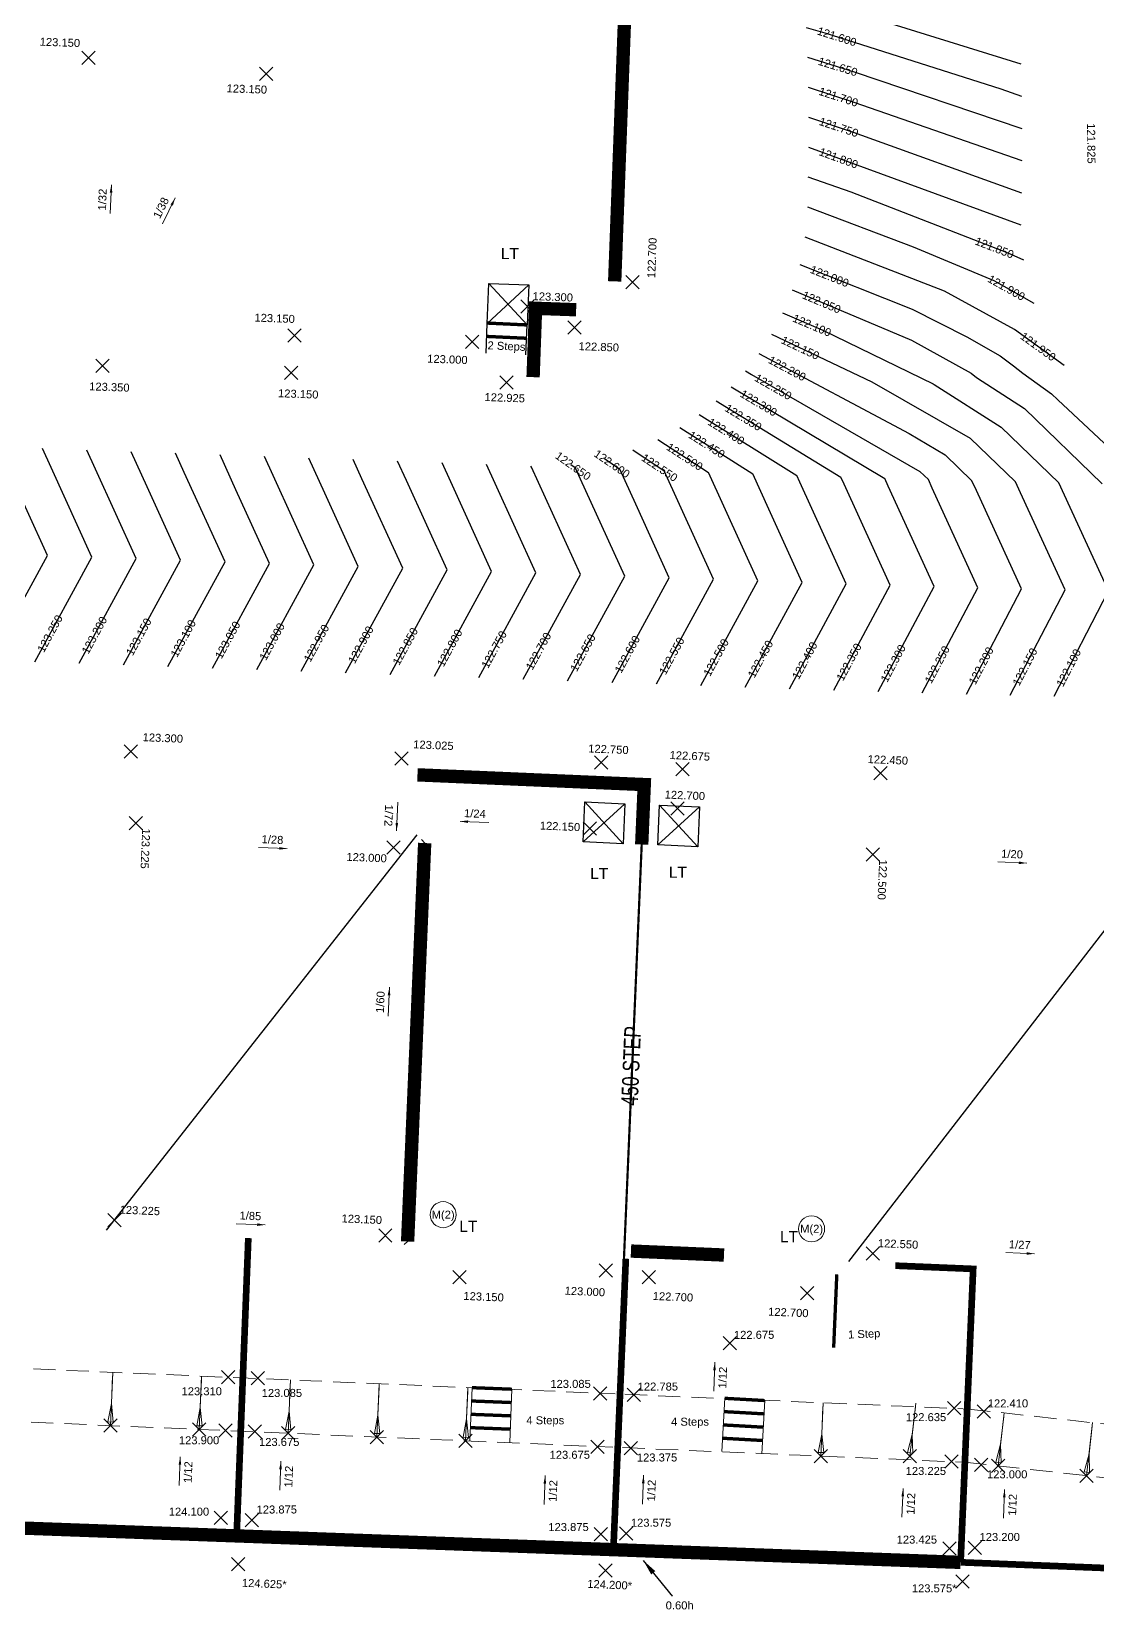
# Model space of a CAD drawing. Header units: metres. Extents: x 287878 to 288371, y 62805 to 63080.
# Drawn here: x 287955.94 to 287979.92, y 62982.09 to 63017.72 of the extents above; entities that cross this region are included whole.
import ezdxf
from ezdxf.enums import TextEntityAlignment as Align

# ---------------------------------------------------------------- set-up
doc = ezdxf.new("R2010")
doc.units = ezdxf.units.M
doc.header["$PDMODE"] = 3
doc.header["$PDSIZE"] = 0.15
doc.linetypes.add('DASHDOT', pattern=[25.399999999999995, 12.7, -6.349999999999999, 0, -6.349999999999999])
doc.linetypes.add('HIDDEN', pattern=[0.375, 0.25, -0.125])
for name, color, linetype, lineweight in [('EXP - LEVELS TEXT', 3, 'Continuous', 18), ('EXP - PLOT FFLS', 4, 'Continuous', 25), ('EXP - RETAINING WALLS - 0.6m', 190, 'Continuous', 18), ('EXP - RETAINING WALLS GRAVEL BOARD', 151, 'FENCELINE2', 18), ('EXP - STEPS', 240, 'Continuous', 18), ('EXP - UNDERBUILD', 94, 'UNDERBUILD', 35), ('EXP-EW-BANKS&CUTTINGS', 251, 'HIDDEN', 18), ('EXP-EW-DESIGN-LINES', 1, 'HIDDEN', 9), ('EXP-EW-GRADIENTS', 3, 'Continuous', 18), ('EXP-EW-GRADIENTS-TEXT', 3, 'Continuous', 18), ('EXP-EW-LEVEL-LANDING', 1, 'Continuous', 25), ('EXP-EW-LEVEL-THRESHOLD-TEXT', 1, 'Continuous', 25), ('EXP-EW-LEVELS-POINTS', 3, 'Continuous', 18), ('EXP-EW-LEVELS-TEXT', 3, 'Continuous', 18), ('EXP-EW-PLOT-WALLS', 190, 'DASHDOT', 35), ('EXP-EW-RAISED-DPC', 160, 'TANKING', 35), ('EXP-EW-RETAINING-WALL-HEIGHTS', 3, 'Continuous', 18), ('EXP-LEVEL-LANDING', 1, 'Continuous', 25), ('EXP-LEVEL-THRESHOLD-TEXT', 1, 'Continuous', 25), ('EXP-PART-M-TAG', 3, 'Continuous', 18)]:
    doc.layers.add(name, color=color, linetype=linetype, lineweight=lineweight)
for name, color, linetype in [('EXP - PEN 1', 1, 'Continuous'), ('XREF - SITE CONTOURS$0$EXP_-_ EW_CONT-SECONDARY_TEXT', 253, 'Continuous'), ('XREF - SITE CONTOURS$0$EXP_-_EW_-_CONT-PRIMARY', 10, 'Continuous'), ('XREF - SITE CONTOURS$0$EXP_-_EW_-_CONT-PRIMARY_TEXT', 10, 'Continuous'), ('XREF - SITE CONTOURS$0$EXP_-_EW_CONT-SECONDARY', 253, 'Continuous')]:
    doc.layers.add(name, color=color, linetype=linetype)
doc.layers.add('EXP - WORKING', color=6, linetype='Continuous', plot=False)
doc.layers.add('EXP-EW-BANKS&CUTTINGS-WORKING', color=255, linetype='Continuous', lineweight=18, plot=False)
doc.styles.add('18 @ 1 to 200', font='arial.ttf', dxfattribs={"height": 0.36})
doc.styles.add('18 @ 1 to 500', font='arial.ttf', dxfattribs={"height": 0.9})
doc.styles.add('25 @ 1 to 200', font='arial.ttf', dxfattribs={"height": 0.5})
doc.styles.add('Century Gothic', font='arial.ttf')
doc.styles.add('ESTROAD', font='arial.ttf', dxfattribs={"width": 0.75})
doc.styles.add('XREF - SITE CONTOURS$0$18 @ 1 to 200', font='arial.ttf', dxfattribs={"height": 0.36})
doc.linetypes.add('FENCELINE2', pattern='A,6.349999999999999,-2.54,[132,ltypeshp.shx,S=2.54,R=0,X=-2.54,Y=0],-2.54,25.4', length=36.83)
doc.linetypes.add('TANKING', pattern='A,0.3,-0.1575,["V",Century Gothic,S=0.3,R=0,X=-0.1464,Y=-0.15],-0.1575', length=0.6150000000000001)
doc.linetypes.add('UNDERBUILD', pattern='A,0.3,-0.1575,["O",Century Gothic,S=0.3,R=0,X=-0.181,Y=-0.15],-0.1575', length=0.6150000000000001)
doc.dimstyles.new('1 to 200 (18)', dxfattribs={"dimtxt": 0.36, "dimasz": 0.36, "dimexe": 0.09, "dimexo": 0.09, "dimgap": 0.12, "dimtad": 1, "dimdec": 3, "dimzin": 0, "dimdsep": 46, "dimtxsty": '18 @ 1 to 200', "dimcen": 0.12, "dimadec": 0, "dimazin": 0, "dimtfac": 1, "dimtdec": 3, "dimtofl": 0, "dimtmove": 0, "dimatfit": 3, "dimfxl": 0.12, "dimtolj": 1, "dimtzin": 0, "dimarcsym": 1})

# ---------------------------------------------------------------- blocks, each defined once
blk = doc.blocks.new('*U802')
at = {"layer": 'EXP - STEPS'}
for p, q in [((-0.4500000000116416, 1.200000000000727), (-0.4500000000116416, 0)), ((0.4499999999825377, 1.200000000000727), (0.4499999999825377, 0))]:
    blk.add_line(p, q, dxfattribs=at)
at = {"layer": 'EXP - STEPS', "const_width": 0.075}
for points in [[(-0.4500000000116416, 1.200000000000727), (0.4499999999825377, 1.200000000000727)], [(-0.4500000000116416, 0.9000000000014551), (0.4499999999825377, 0.9000000000014551)], [(-0.4500000000116416, 0.6000000000021828), (0.4499999999825377, 0.6000000000021828)], [(-0.4500000000116416, 0.3000000000029104), (0.4499999999825377, 0.3000000000029104)]]:
    blk.add_lwpolyline(points, dxfattribs=at)
blk = doc.blocks.new('*U803')
at = {"layer": 'EXP - STEPS'}
for p, q in [((-0.4500000000116416, 1.200000000000727), (-0.4500000000116416, 0)), ((0.4499999999825377, 1.200000000000727), (0.4499999999825377, 0))]:
    blk.add_line(p, q, dxfattribs=at)
at = {"layer": 'EXP - STEPS', "const_width": 0.075}
for points in [[(-0.4500000000116416, 1.200000000000727), (0.4499999999825377, 1.200000000000727)], [(-0.4500000000116416, 0.9000000000014551), (0.4499999999825377, 0.9000000000014551)], [(-0.4500000000116416, 0.6000000000021828), (0.4499999999825377, 0.6000000000021828)], [(-0.4500000000116416, 0.3000000000029104), (0.4499999999825377, 0.3000000000029104)]]:
    blk.add_lwpolyline(points, dxfattribs=at)
blk = doc.blocks.new('XREF - SITE CONTOURS')
at = {"layer": 'XREF - SITE CONTOURS$0$EXP_-_EW_-_CONT-PRIMARY', "flags": 128}
for points in [[(528.4176119999998, 280.431758), (529.426558, 280.095558), (533.2083899999999, 278.728756)], [(528.223191, 277.117846), (530.7496539999999, 276.111977), (531.9848239999999, 275.487773), (532.733873, 275.064705), (533.029286, 274.834989), (533.2433469999999, 274.672809), (533.8899199999998, 274.208789), (534.031682, 274.074216), (535.641835, 272.56514), (535.994034, 272.164309)], [(527.0001439999999, 274.723405), (527.134838, 274.64478), (530.923701, 272.4629), (531.115623, 272.276976)], [(511.006038, 268.181011), (512.2912169999998, 270.536497), (511.374053, 272.547845), (511.1779349999999, 272.977932)], [(525.0290999999999, 273.184336), (526.168247, 272.440754)], [(516.00283, 268.001951), (517.2880099999999, 270.357437), (516.370845, 272.368785), (516.1747279999998, 272.798872)], [(520.999623, 267.822891), (522.2848019999999, 270.178377), (521.367638, 272.189725), (521.171521, 272.619812)], [(525.996349, 267.643833), (527.279794, 269.999381), (526.168247, 272.440754)], [(530.9797529999998, 267.47908), (532.230361, 269.846037), (531.2046699999999, 272.081947), (531.115625, 272.277041)]]:
    blk.add_lwpolyline(points, dxfattribs=at)
at = {"layer": 'XREF - SITE CONTOURS$0$EXP_-_EW_CONT-SECONDARY', "flags": 128}
for points in [[(528.674236, 283.031863), (533.19738, 281.631855)], [(528.3686939999999, 282.453535), (528.78822, 282.329838), (532.748184, 281.067053), (533.211848, 280.906166)], [(528.3922559999999, 281.779797), (529.449024, 281.452253), (533.218507, 280.180364)], [(528.4085619999998, 281.105846), (529.441355, 280.773757), (533.217354, 279.454532)], [(528.419404, 279.757613), (533.198871, 278.01051)], [(533.266578, 277.213449), (532.9135019999999, 277.373656), (529.3772389999999, 278.744895), (528.413938, 279.083488)], [(533.49941, 276.240862), (532.595109, 276.750141), (530.78171, 277.51161), (528.4012559999999, 278.406559)], [(534.1687789999999, 274.846088), (533.051382, 275.656695), (531.4825729999999, 276.517049), (528.344242, 277.736326)], [(528.0497089999999, 276.549071), (530.733627, 275.41216), (532.075402, 274.674703), (532.202032, 274.574498), (533.2772969999999, 273.878498), (535.0232359999999, 272.182726)], [(527.83361, 276.027432), (528.738727, 275.64414), (531.223028, 274.434553), (531.2465839999999, 274.416021), (532.7553729999998, 273.460201), (534.050011, 272.203191)], [(527.582982, 275.55011), (529.8442579999999, 274.476358), (532.057384, 273.212467), (533.0743439999999, 272.225722)], [(527.3031379999999, 275.116475), (530.685543, 273.312711), (531.490543, 272.837683), (532.09622, 272.250333)], [(526.678269, 274.369339), (530.132542, 272.305863)], [(526.336837, 274.048704), (529.146959, 272.336816)], [(525.954275, 273.74278), (528.158945, 272.369878)], [(525.5204099999999, 273.452845), (527.166288, 272.404989)], [(510.006679, 268.216823), (511.2918579999999, 270.572309), (510.3746939999999, 272.583657), (510.178577, 273.013744)], [(512.0053959999999, 268.145199), (513.2905749999999, 270.500685), (512.373411, 272.512033), (512.1772939999998, 272.94212)], [(524.468683, 272.946104), (525.168955, 272.476564)], [(513.004755, 268.109387), (514.289934, 270.464873), (513.536201, 272.117815), (513.176652, 272.906308)], [(514.0041129999998, 268.073575), (515.289292, 270.429061), (514.372128, 272.440409), (514.1760109999999, 272.870496)], [(515.0034719999999, 268.037763), (516.2886509999998, 270.393249), (515.534918, 272.046191), (515.17537, 272.834684)], [(517.002189, 267.966139), (518.287368, 270.321625), (517.533635, 271.974567), (517.1740869999999, 272.76306)], [(518.0015479999998, 267.930327), (519.286727, 270.285813), (518.3695629999999, 272.297161), (518.173445, 272.727248)], [(519.000906, 267.894515), (520.2860849999998, 270.250001), (519.368921, 272.261349), (519.172804, 272.691436)], [(520.000265, 267.858703), (521.285444, 270.214189), (520.36828, 272.225537), (520.1721619999998, 272.655624)], [(523.073105, 272.6173), (523.170238, 272.548188)], [(523.8244469999999, 272.75049), (524.169596, 272.512376)], [(521.998982, 267.787079), (523.284161, 270.142565), (522.1819629999999, 272.559694), (522.170879, 272.584)], [(522.99834, 267.751267), (524.283519, 270.106753), (523.529786, 271.759695), (523.170238, 272.548188)], [(523.997699, 267.715455), (525.2828779999999, 270.070941), (524.5291449999999, 271.723883), (524.169596, 272.512376)], [(524.997057, 267.679643), (526.2821989999999, 270.03513), (525.168955, 272.476564)], [(526.99439, 267.608068), (528.275016, 269.964522), (527.526968, 271.612012), (527.166288, 272.404989)], [(527.9929379999999, 267.572933), (529.2676219999998, 269.931691), (528.225991, 272.22166), (528.158945, 272.369878)], [(528.991059, 267.539488), (530.2577089999999, 269.901007), (529.2187189999999, 272.178702), (529.146959, 272.336816)], [(529.9866689999999, 267.508209), (531.2452839999999, 269.872461), (530.212215, 272.130811), (530.132542, 272.305863)], [(531.9703259999999, 267.452084), (533.2129559999998, 269.821718), (532.196091, 272.032138), (532.09622, 272.250333)], [(532.9584039999999, 267.427206), (534.1930849999999, 269.799487), (533.186484, 271.98141), (533.0743439999999, 272.225722)], [(533.944002, 267.404428), (535.1707619999999, 269.779328), (534.175859, 271.929791), (534.050011, 272.203191)]]:
    blk.add_lwpolyline(points, dxfattribs=at)
at = {"layer": 'XREF - SITE CONTOURS$0$EXP_-_ EW_CONT-SECONDARY_TEXT', "char_height": 0.18, "width": 2.52, "attachment_point": 5, "line_spacing_factor": 0.888, "style": 'XREF - SITE CONTOURS$0$18 @ 1 to 200'}
for s, insert, rotation in [('121.600', (529.057479, 282.243975), 342.3131408546435), ('121.650', (529.079979, 281.566638), 342.779235572222), ('121.700', (529.094, 280.885447), 342.17507944884005), ('121.800', (529.0956399999999, 279.510419), 339.9204409922835), ('121.850', (532.603701, 277.493786), 338.805450393952), ('121.900', (532.872056, 276.594171), 330.6129149823585), ('122.050', (528.712681, 276.268235), 337.04241925466715), ('122.100', (528.4966119999999, 275.746669), 337.0486758411375), ('122.150', (528.2333819999999, 275.241272), 334.59960951837763), ('121.950', (533.585982, 275.268873), 324.041320929624), ('122.200', (527.938446, 274.777678), 331.9299622227873), ('122.300', (527.296381, 274.000099), 329.1472166789963), ('122.350', (526.9517259999999, 273.674122), 328.6507876141233), ('122.450', (526.127766, 273.066169), 327.51693719894683), ('122.400', (526.565458, 273.362182), 328.0884704118395), ('122.650', (523.1208559999999, 272.583324), 324.5672607604697), ('122.600', (523.996198, 272.632001), 325.39868132844913), ('122.550', (525.066696, 272.545129), 326.1577150435845), ('123.200', (512.350246, 268.777242), 61.382633177681356), ('123.150', (513.3496049999999, 268.74143), 61.382633177681356), ('123.100', (514.348963, 268.705618), 61.382633177681356), ('123.050', (515.348322, 268.669806), 61.382633177681356), ('122.950', (517.347039, 268.598182), 61.382633177681356), ('122.900', (518.346397, 268.56237), 61.382633177681356), ('122.850', (519.345756, 268.526558), 61.382633177681356), ('122.800', (520.3451139999999, 268.490746), 61.382633177681356), ('122.700', (522.343831, 268.419122), 61.382633177681356), ('122.650', (523.34319, 268.38331), 61.382633177681356), ('122.600', (524.3425489999998, 268.347498), 61.382633177681356), ('122.550', (525.341899, 268.31169), 61.383346473298595), ('122.450', (527.338188, 268.240684), 61.47792798203616), ('122.400', (528.3352439999999, 268.206358), 61.61300655872749), ('122.350', (529.3313819999998, 268.17398), 61.79219055220301), ('122.300', (530.325007, 268.143762), 61.971305951474264), ('122.200', (532.304706, 268.089729), 62.32759471223445), ('122.150', (533.29081, 268.065881), 62.50476847224245), ('122.100', (534.274439, 268.044125), 62.68130089509621)]:
    blk.add_mtext(s, dxfattribs=dict(at, insert=insert, rotation=rotation))
at = {"layer": 'XREF - SITE CONTOURS$0$EXP_-_EW_-_CONT-PRIMARY_TEXT', "char_height": 0.18, "width": 2.52, "attachment_point": 5, "line_spacing_factor": 0.888, "style": 'XREF - SITE CONTOURS$0$18 @ 1 to 200'}
for s, insert, rotation in [('121.750', (529.100688, 280.204145), 341.5709532837796), ('122.000', (528.8921239999999, 276.851522), 338.29083233928196), ('122.250', (527.623622, 274.363306), 330.06378179090046), ('122.500', (525.63202, 272.790778), 326.86535670074545), ('123.250', (511.350887, 268.813054), 61.382633177681356), ('123.000', (516.3476799999999, 268.633994), 61.382633177681356), ('122.750', (521.3444729999999, 268.454934), 61.382633177681356), ('122.500', (526.3408329999999, 268.276076), 61.41578676987245), ('122.250', (531.31611, 268.115683), 62.14977294862349)]:
    blk.add_mtext(s, dxfattribs=dict(at, insert=insert, rotation=rotation))
blk = doc.blocks.new('*U883')
at = {"layer": 'EXP-EW-BANKS&CUTTINGS', "linetype": 'Continuous'}
blk.add_lwpolyline([(-1.119209097508334, -0.0420832062108432), (-0.4956497431840433, -0.0186368484672802), (-0.0776767364851758, -0.0634460951718279), (-0.082210277442673, 0.0574342085703549), (-0.4956497431840433, -0.0186368484672802)], dxfattribs=at)
at = {"layer": 'EXP-EW-BANKS&CUTTINGS-WORKING'}
blk.add_line((-1.199152604471968, -0.045089149511583), (0, 0), dxfattribs=at)
blk.add_point((0, 0), dxfattribs=at)
blk = doc.blocks.new('*U884')
at = {"layer": 'EXP-EW-BANKS&CUTTINGS', "linetype": 'Continuous'}
blk.add_lwpolyline([(-1.119209097508334, -0.0420832062108432), (-0.4956497431840433, -0.0186368484672802), (-0.0776767364851758, -0.0634460951718279), (-0.082210277442673, 0.0574342085703549), (-0.4956497431840433, -0.0186368484672802)], dxfattribs=at)
at = {"layer": 'EXP-EW-BANKS&CUTTINGS-WORKING'}
blk.add_line((-1.199152604471968, -0.045089149511583), (0, 0), dxfattribs=at)
blk.add_point((0, 0), dxfattribs=at)
blk = doc.blocks.new('*U885')
at = {"layer": 'EXP-EW-BANKS&CUTTINGS', "linetype": 'Continuous'}
blk.add_lwpolyline([(-1.119209097508334, -0.0420832062108432), (-0.4956497431840433, -0.0186368484672802), (-0.0776767364851758, -0.0634460951718279), (-0.082210277442673, 0.0574342085703549), (-0.4956497431840433, -0.0186368484672802)], dxfattribs=at)
at = {"layer": 'EXP-EW-BANKS&CUTTINGS-WORKING'}
blk.add_line((-1.199152604471968, -0.045089149511583), (0, 0), dxfattribs=at)
blk.add_point((0, 0), dxfattribs=at)
blk = doc.blocks.new('*U886')
at = {"layer": 'EXP-EW-BANKS&CUTTINGS', "linetype": 'Continuous'}
blk.add_lwpolyline([(-1.119209097508334, -0.0420832062108432), (-0.4956497431840433, -0.0186368484672802), (-0.0776767364851758, -0.0634460951718279), (-0.082210277442673, 0.0574342085703549), (-0.4956497431840433, -0.0186368484672802)], dxfattribs=at)
at = {"layer": 'EXP-EW-BANKS&CUTTINGS-WORKING'}
blk.add_line((-1.199152604471968, -0.045089149511583), (0, 0), dxfattribs=at)
blk.add_point((0, 0), dxfattribs=at)
blk = doc.blocks.new('*U887')
at = {"layer": 'EXP-EW-BANKS&CUTTINGS', "linetype": 'Continuous'}
blk.add_lwpolyline([(-1.119209097508334, -0.0420832062108432), (-0.4956497431840433, -0.0186368484672802), (-0.0776767364851758, -0.0634460951718279), (-0.082210277442673, 0.0574342085703549), (-0.4956497431840433, -0.0186368484672802)], dxfattribs=at)
at = {"layer": 'EXP-EW-BANKS&CUTTINGS-WORKING'}
blk.add_line((-1.199152604471968, -0.045089149511583), (0, 0), dxfattribs=at)
blk.add_point((0, 0), dxfattribs=at)
blk = doc.blocks.new('*U888')
at = {"layer": 'EXP-EW-BANKS&CUTTINGS', "linetype": 'Continuous'}
blk.add_lwpolyline([(-1.119209097508334, -0.0420832062108432), (-0.4956497431840433, -0.0186368484672802), (-0.0776767364851758, -0.0634460951718279), (-0.082210277442673, 0.0574342085703549), (-0.4956497431840433, -0.0186368484672802)], dxfattribs=at)
at = {"layer": 'EXP-EW-BANKS&CUTTINGS-WORKING'}
blk.add_line((-1.199152604471968, -0.045089149511583), (0, 0), dxfattribs=at)
blk.add_point((0, 0), dxfattribs=at)
blk = doc.blocks.new('*U889')
at = {"layer": 'EXP-EW-BANKS&CUTTINGS', "linetype": 'Continuous'}
blk.add_lwpolyline([(-1.119209097508334, -0.0420832062108432), (-0.4956497431840433, -0.0186368484672802), (-0.0776767364851758, -0.0634460951718279), (-0.082210277442673, 0.0574342085703549), (-0.4956497431840433, -0.0186368484672802)], dxfattribs=at)
at = {"layer": 'EXP-EW-BANKS&CUTTINGS-WORKING'}
blk.add_line((-1.199152604471968, -0.045089149511583), (0, 0), dxfattribs=at)
blk.add_point((0, 0), dxfattribs=at)
blk = doc.blocks.new('*U890')
at = {"layer": 'EXP-EW-BANKS&CUTTINGS', "linetype": 'Continuous'}
blk.add_lwpolyline([(-1.119209097508334, -0.0420832062108432), (-0.4956497431840433, -0.0186368484672802), (-0.0776767364851758, -0.0634460951718279), (-0.082210277442673, 0.0574342085703549), (-0.4956497431840433, -0.0186368484672802)], dxfattribs=at)
at = {"layer": 'EXP-EW-BANKS&CUTTINGS-WORKING'}
blk.add_line((-1.199152604471968, -0.045089149511583), (0, 0), dxfattribs=at)
blk.add_point((0, 0), dxfattribs=at)
blk = doc.blocks.new('*U894')
at = {"layer": 'EXP-EW-BANKS&CUTTINGS', "linetype": 'Continuous'}
blk.add_lwpolyline([(-1.119209097508334, -0.0420832062108432), (-0.4956497431840433, -0.0186368484672802), (-0.0776767364851758, -0.0634460951718279), (-0.082210277442673, 0.0574342085703549), (-0.4956497431840433, -0.0186368484672802)], dxfattribs=at)
at = {"layer": 'EXP-EW-BANKS&CUTTINGS-WORKING'}
blk.add_line((-1.199152604471968, -0.045089149511583), (0, 0), dxfattribs=at)
blk.add_point((0, 0), dxfattribs=at)
blk = doc.blocks.new('*U27')
at = {"layer": 'EXP-LEVEL-LANDING', "ltscale": 2}
for p, q in [((-7.710319967667097, 0.9005004127585998), (-8.308205394004904, -0.2231245322432835)), ((-7.447450208339891, 0.0397452270796714), (-8.571075153332108, 0.6376306534356448))]:
    blk.add_line(p, q, dxfattribs=at)
blk.add_lwpolyline([(-8.308205394004904, -0.2231245322432835), (-8.571075153332108, 0.6376306534356448), (-7.710319967667097, 0.9005004127585998), (-7.447450208339891, 0.0397452270796714)], close=True, dxfattribs=at)
blk = doc.blocks.new('*U112')
at = {"layer": 'EXP-PART-M-TAG'}
blk.add_circle((0, 0), 0.5853999226819724, dxfattribs=at)
at = {"layer": 'EXP-PART-M-TAG', "style": '18 @ 1 to 200'}
blk.add_text('M(2)', height=0.3599999999999999, rotation=359.9999999466544, dxfattribs=at).set_placement((0, 0), align=Align.MIDDLE_CENTER)
blk = doc.blocks.new('*U1120')
at = {"layer": 'EXP-LEVEL-THRESHOLD-TEXT', "style": '25 @ 1 to 200'}
blk.add_text('LT', height=0.4999999999999999, rotation=359.9999595673575, dxfattribs=at).set_placement((-0.0404222875880578, -0.6499999999883528), align=Align.MIDDLE_CENTER)
blk = doc.blocks.new('*U1121')
at = {"layer": 'EXP-LEVEL-THRESHOLD-TEXT', "style": '25 @ 1 to 200'}
blk.add_text('LT', height=0.4999999999999999, rotation=359.9999595673575, dxfattribs=at).set_placement((-0.0404222875880578, -0.6499999999883528), align=Align.MIDDLE_CENTER)
blk = doc.blocks.new('*U1122')
at = {"layer": 'EXP-LEVEL-THRESHOLD-TEXT', "style": '25 @ 1 to 200'}
blk.add_text('LT', height=0.4999999999999999, rotation=359.9999595673575, dxfattribs=at).set_placement((-0.0404222875880578, -0.6499999999883528), align=Align.MIDDLE_CENTER)
blk = doc.blocks.new('*U1123')
at = {"layer": 'EXP-LEVEL-THRESHOLD-TEXT', "style": '25 @ 1 to 200'}
blk.add_text('LT', height=0.4999999999999999, rotation=359.9999595673575, dxfattribs=at).set_placement((-0.0404222875880578, -0.6499999999883528), align=Align.MIDDLE_CENTER)
blk = doc.blocks.new('*U1156')
at = {"layer": 'EXP-LEVEL-THRESHOLD-TEXT', "style": '25 @ 1 to 200'}
blk.add_text('LT', height=0.4999999999999999, rotation=359.9999595673575, dxfattribs=at).set_placement((-0.0404222875880578, -0.6499999999883528), align=Align.MIDDLE_CENTER)
blk = doc.blocks.new('*U1053')
at = {"layer": 'EXP-EW-GRADIENTS-TEXT', "color": 0, "style": '18 @ 1 to 200'}
blk.add_attdef('1/00', (0.1298908593302424, 0.2000000000419158), '', height=0.3599999999999999, rotation=359.9999999966649, dxfattribs=at)
at = {"layer": 'EXP-EW-GRADIENTS'}
blk.add_leader([(1.299999999871943, -5.82072e-11), (0, 0)], dimstyle='1 to 200 (18)', dxfattribs=at)
blk = doc.blocks.new('*U1054')
at = {"layer": 'EXP-EW-GRADIENTS-TEXT', "color": 0, "style": '18 @ 1 to 200'}
blk.add_attdef('1/00', (0.1298908593302424, 0.2000000000419158), '', height=0.3599999999999999, rotation=359.9999999966649, dxfattribs=at)
at = {"layer": 'EXP-EW-GRADIENTS'}
blk.add_leader([(1.299999999871943, -5.82072e-11), (0, 0)], dimstyle='1 to 200 (18)', dxfattribs=at)
blk = doc.blocks.new('*U1055')
at = {"layer": 'EXP-EW-GRADIENTS-TEXT', "color": 0, "style": '18 @ 1 to 200'}
blk.add_attdef('1/00', (0.1298908593302424, 0.2000000000419158), '', height=0.3599999999999999, rotation=359.9999999966649, dxfattribs=at)
at = {"layer": 'EXP-EW-GRADIENTS'}
blk.add_leader([(1.299999999871943, -5.82072e-11), (0, 0)], dimstyle='1 to 200 (18)', dxfattribs=at)
blk = doc.blocks.new('*U1062')
at = {"layer": 'EXP-EW-GRADIENTS-TEXT', "color": 0, "style": '18 @ 1 to 200'}
blk.add_attdef('1/00', (-0.2297839050130591, -0.5269449614398904), '', height=0.3599999999999998, rotation=323.3807964252453, dxfattribs=at)
at = {"layer": 'EXP-EW-GRADIENTS'}
blk.add_leader([(1.043402874725429, -0.7754420936999499), (0, 0)], dimstyle='1 to 200 (18)', dxfattribs=at)
blk = doc.blocks.new('*U1063')
at = {"layer": 'EXP-EW-GRADIENTS-TEXT', "color": 0, "style": '18 @ 1 to 200'}
blk.add_attdef('1/00', (-1.139413369562165, 0.1999999999831525), '', height=0.3599999999999999, rotation=3.3351721e-09, dxfattribs=at)
at = {"layer": 'EXP-EW-GRADIENTS'}
blk.add_leader([(-1.299999999871943, -5.82086e-11), (0, 0)], dimstyle='1 to 200 (18)', dxfattribs=at)
blk = doc.blocks.new('*U1065')
at = {"layer": 'EXP-EW-GRADIENTS-TEXT', "color": 0, "style": '18 @ 1 to 200'}
blk.add_attdef('1/00', (0.1298908593302424, 0.2000000000419158), '', height=0.3599999999999999, rotation=359.9999999966649, dxfattribs=at)
at = {"layer": 'EXP-EW-GRADIENTS'}
blk.add_leader([(1.299999999871943, -5.82072e-11), (0, 0)], dimstyle='1 to 200 (18)', dxfattribs=at)
blk = doc.blocks.new('*U1066')
at = {"layer": 'EXP-EW-GRADIENTS-TEXT', "color": 0, "style": '18 @ 1 to 200'}
blk.add_attdef('1/00', (0.1298908593302424, 0.2000000000419158), '', height=0.3599999999999999, rotation=359.9999999966649, dxfattribs=at)
at = {"layer": 'EXP-EW-GRADIENTS'}
blk.add_leader([(1.299999999871943, -5.82072e-11), (0, 0)], dimstyle='1 to 200 (18)', dxfattribs=at)
blk = doc.blocks.new('*U1096')
at = {"layer": 'EXP-EW-GRADIENTS-TEXT', "color": 0, "style": '18 @ 1 to 200'}
blk.add_attdef('1/00', (0.1298908593302424, 0.2000000000419158), '', height=0.3599999999999999, rotation=359.9999999966649, dxfattribs=at)
at = {"layer": 'EXP-EW-GRADIENTS'}
blk.add_leader([(1.299999999871943, -5.82072e-11), (0, 0)], dimstyle='1 to 200 (18)', dxfattribs=at)
blk = doc.blocks.new('*U1097')
at = {"layer": 'EXP-EW-GRADIENTS-TEXT', "color": 0, "style": '18 @ 1 to 200'}
blk.add_attdef('1/00', (0.1994971396613935, 0.1306618789901537), '', height=0.3599999999999999, rotation=336.2249228247951, dxfattribs=at)
at = {"layer": 'EXP-EW-GRADIENTS'}
blk.add_leader([(1.189675652738792, -0.5240914433069682), (0, 0)], dimstyle='1 to 200 (18)', dxfattribs=at)
blk = doc.blocks.new('*U1318')
at = {"layer": 'EXP-EW-GRADIENTS-TEXT', "color": 0, "style": '18 @ 1 to 200'}
blk.add_attdef('1/00', (0.5691446625302391, -0.0809072833759637), '', height=0.3599999999999999, rotation=68.85055321460042, dxfattribs=at)
at = {"layer": 'EXP-EW-GRADIENTS'}
blk.add_leader([(0.4690423678587833, 1.212435258816106), (0, 0)], dimstyle='1 to 200 (18)', dxfattribs=at)
blk = doc.blocks.new('*U1319')
at = {"layer": 'EXP-EW-GRADIENTS-TEXT', "color": 0, "style": '18 @ 1 to 200'}
blk.add_attdef('1/00', (0.5691446625302391, -0.0809072833759637), '', height=0.3599999999999999, rotation=68.85055321460042, dxfattribs=at)
at = {"layer": 'EXP-EW-GRADIENTS'}
blk.add_leader([(0.4690423678587833, 1.212435258816106), (0, 0)], dimstyle='1 to 200 (18)', dxfattribs=at)
blk = doc.blocks.new('*U1320')
at = {"layer": 'EXP-EW-GRADIENTS-TEXT', "color": 0, "style": '18 @ 1 to 200'}
blk.add_attdef('1/00', (0.5691446625302391, -0.0809072833759637), '', height=0.3599999999999999, rotation=68.85055321460042, dxfattribs=at)
at = {"layer": 'EXP-EW-GRADIENTS'}
blk.add_leader([(0.4690423678587833, 1.212435258816106), (0, 0)], dimstyle='1 to 200 (18)', dxfattribs=at)
blk = doc.blocks.new('*U1321')
at = {"layer": 'EXP-EW-GRADIENTS-TEXT', "color": 0, "style": '18 @ 1 to 200'}
blk.add_attdef('1/00', (0.5691446625302391, -0.0809072833759637), '', height=0.3599999999999999, rotation=68.85055321460042, dxfattribs=at)
at = {"layer": 'EXP-EW-GRADIENTS'}
blk.add_leader([(0.4690423678587833, 1.212435258816106), (0, 0)], dimstyle='1 to 200 (18)', dxfattribs=at)
blk = doc.blocks.new('*U1322')
at = {"layer": 'EXP-EW-GRADIENTS-TEXT', "color": 0, "style": '18 @ 1 to 200'}
blk.add_attdef('1/00', (0.5691446625302391, -0.0809072833759637), '', height=0.3599999999999999, rotation=68.85055321460042, dxfattribs=at)
at = {"layer": 'EXP-EW-GRADIENTS'}
blk.add_leader([(0.4690423678587833, 1.212435258816106), (0, 0)], dimstyle='1 to 200 (18)', dxfattribs=at)
blk = doc.blocks.new('*U1324')
at = {"layer": 'EXP-EW-GRADIENTS-TEXT', "color": 0, "style": '18 @ 1 to 200'}
blk.add_attdef('1/00', (0.5691446625302391, -0.0809072833759637), '', height=0.3599999999999999, rotation=68.85055321460042, dxfattribs=at)
at = {"layer": 'EXP-EW-GRADIENTS'}
blk.add_leader([(0.4690423678587833, 1.212435258816106), (0, 0)], dimstyle='1 to 200 (18)', dxfattribs=at)
blk = doc.blocks.new('*U1325')
at = {"layer": 'EXP-EW-GRADIENTS-TEXT', "color": 0, "style": '18 @ 1 to 200'}
blk.add_attdef('1/00', (0.5691446625302391, -0.0809072833759637), '', height=0.3599999999999999, rotation=68.85055321460042, dxfattribs=at)
at = {"layer": 'EXP-EW-GRADIENTS'}
blk.add_leader([(0.4690423678587833, 1.212435258816106), (0, 0)], dimstyle='1 to 200 (18)', dxfattribs=at)

msp = doc.modelspace()

# ---------------------------------------------------------------- linework, layer by layer
at = {"layer": 'EXP - RETAINING WALLS - 0.6m', "const_width": 0.3}
for points in [[(287968.1958192359, 63011.46604227427), (287967.282763425, 63011.49880325453), (287967.2271666086, 63009.94930760791)], [(287969.6712292849, 62999.43469748757), (287969.7289992848, 63000.78246544683), (287964.6253839194, 63001.00122406714)], [(287960.5629794246, 62983.87730680516), (287952.6969288777, 62984.16442332901), (287944.9342159881, 62984.44777410836)], [(287960.5629854655, 62983.87746484856), (287968.8909624329, 62983.57332941297)], [(287976.8474411624, 62983.2816074068), (287968.8909624329, 62983.57332941297)]]:
    msp.add_lwpolyline(points, dxfattribs=at)
at = {"layer": 'EXP - RETAINING WALLS GRAVEL BOARD', "ltscale": 0.05, "const_width": 0.15}
for points in [[(287960.5553591975, 62983.87758494895), (287960.8191089361, 62990.57815720397)], [(287969.3142478783, 62990.11392839432), (287969.0382754998, 62983.6755239671)], [(287976.8474411624, 62983.2816074068), (287977.1302524192, 62989.88482591808), (287975.3780055558, 62989.95785707117)], [(287976.8551021848, 62983.2831071355), (287987.2019622576, 62982.87388993371)]]:
    msp.add_lwpolyline(points, dxfattribs=at)
at = {"layer": 'EXP - STEPS', "const_width": 0.075, "elevation": 0.0027673938013708}
for points in [[(287967.0944760997, 63011.12359913443), (287966.1954497708, 63011.16559449067)], [(287967.0804777509, 63010.82392590201), (287966.181451422, 63010.86592125824)]]:
    msp.add_lwpolyline(points, dxfattribs=at)
at = {"layer": 'EXP - STEPS', "const_width": 0.075}
msp.add_lwpolyline([(287973.9907998166, 62988.1118282875), (287974.0614596469, 62989.76031461999)], dxfattribs=at)
at = {"layer": 'EXP - UNDERBUILD', "const_width": 0.3, "flags": 128}
msp.add_lwpolyline([(287969.3880299691, 63020.74976487169), (287969.0631018713, 63012.10387490906)], dxfattribs=at)
at = {"layer": 'EXP - WORKING'}
for points in [[(287957.6303380501, 62990.75679144355), (287964.6178693656, 62999.65130202671)], [(287964.7158858587, 62999.54450654214), (287964.8593246316, 62999.38822052735)], [(287974.3316687072, 62990.05131122276), (287981.3248622404, 62999.09719341078)], [(287964.3252226453, 62990.43037528877), (287964.4815086601, 62990.5738140617)]]:
    msp.add_lwpolyline(points, dxfattribs=at)
at = {"layer": 'EXP-EW-BANKS&CUTTINGS', "ltscale": 2}
for points in [[(287952.9327160076, 62986.56377056532), (287969.0249112472, 62985.87400317866)], [(287969.2397140117, 62985.86479598602), (287976.9240597627, 62985.53541823438), (287981.2804845387, 62985.05701765551), (287987.2479506481, 62985.06981196978)]]:
    msp.add_lwpolyline(points, dxfattribs=at)
at = {"layer": 'EXP-EW-DESIGN-LINES', "ltscale": 2}
for points in [[(287952.9841049898, 62987.76266971559), (287969.0763002294, 62987.07290232893)], [(287969.2911029938, 62987.06369513629), (287977.0153505045, 62986.73260705664), (287981.3448934293, 62986.25715850696), (287987.2453778405, 62986.26980921173)]]:
    msp.add_lwpolyline(points, dxfattribs=at)
at = {"layer": 'EXP-EW-LEVEL-LANDING'}
for points, elevation in [([(287966.1678529762, 63010.49024755196), (287966.195151774, 63011.15582643356)], -0.006212161674337), ([(287967.0668793052, 63010.44825219574), (287967.0944760997, 63011.12359913443)], 0.0027673938013708)]:
    msp.add_lwpolyline(points, dxfattribs=dict(at, elevation=elevation))
at = {"layer": 'EXP-EW-LEVELS-POINTS'}
for p in [(287957.2234376894, 63017.134520471), (287961.2194416209, 63016.77380463219), (287969.4661474463, 63012.08959572539), (287967.102555946, 63011.53790907754), (287968.1625341506, 63011.06722282848), (287961.8598866743, 63010.88887837925), (287965.8565852508, 63010.74124538097), (287957.5360438224, 63010.20131060231), (287961.7858826497, 63010.04585129377), (287966.6262699927, 63009.82799125485), (287958.1738103261, 63001.52974972549), (287964.2635481696, 63001.36872947954), (287968.7581485005, 63001.27903504404), (287970.5898836295, 63001.13061616876), (287975.0454446624, 63001.03949782541), (287958.2875333981, 62999.9105577883), (287970.4782194678, 63000.24233285083), (287968.5044595973, 62999.79345445336), (287964.0846091706, 62999.3684174684), (287974.8711992742, 62999.21134780714), (287957.8093096995, 62990.98460655565), (287963.9019752609, 62990.6386137796), (287974.8718246736, 62990.23124117704), (287965.5728779647, 62989.69857051298), (287968.8646322093, 62989.85147862878), (287969.8339633375, 62989.69715102603), (287973.3928692477, 62989.33855952982), (287971.6577267363, 62988.21753862664), (287960.3666866223, 62987.45084358849), (287961.0298523552, 62987.4260653714), (287968.7377365372, 62987.080454256), (287969.4911001217, 62987.05356182074), (287976.702351358, 62986.75045313752), (287977.3696837155, 62986.67481473779), (287960.3049417116, 62986.25177752467), (287960.9681074444, 62986.22699930757), (287968.6759916264, 62985.88138819218), (287969.4293552111, 62985.85449575692), (287976.6406064473, 62985.55138707369), (287977.3079388048, 62985.47574867396), (287960.1988452257, 62984.28260731284), (287960.9010479158, 62984.23048192255), (287968.7491305087, 62983.918810474), (287969.3231509243, 62983.93374870494), (287976.5949506045, 62983.59748400232), (287977.1689710201, 62983.61242223326), (287960.5876094889, 62983.24424578788), (287968.8557572189, 62983.09964145601), (287976.8917535924, 62982.85255303338)]:
    msp.add_point(p, dxfattribs=at)
at = {"layer": 'EXP-EW-PLOT-WALLS', "ltscale": 0.05, "const_width": 0.05}
msp.add_lwpolyline([(287969.6712292849, 62999.43469748757), (287969.2717871229, 62990.11575429593)], dxfattribs=at)
at = {"layer": 'EXP-EW-RAISED-DPC', "const_width": 0.3, "flags": 128}
for points in [[(287964.7876052452, 62999.46636353475), (287964.4033656527, 62990.50209467523)], [(287969.429250947, 62990.28667123293), (287971.5228285892, 62990.19693324843)]]:
    msp.add_lwpolyline(points, dxfattribs=at)

# ---------------------------------------------------------------- block references
at = {"layer": 'EXP - PEN 1'}
msp.add_blockref('XREF - SITE CONTOURS', (287445.0062371519, 62735.36581857865), dxfattribs=at)
at = {"layer": 'EXP - STEPS'}
for name, p, rotation in [('*U802', (287966.255953086, 62985.99616872759), 357.7839444643556), ('*U803', (287971.9220240822, 62985.74992567575), 356.7929137184589)]:
    msp.add_blockref(name, p, dxfattribs=dict(at, rotation=rotation))
at = {"layer": 'EXP-EW-BANKS&CUTTINGS', "linetype": 'Continuous'}
for name, p, rotation in [('*U894', (287957.7170152778, 62986.3586988796), 265.3922510583809), ('*U890', (287959.7151805283, 62986.27305057604), 265.3922510583809), ('*U889', (287961.7133457787, 62986.18740227248), 265.3922510583809), ('*U888', (287963.7115110292, 62986.10175396891), 265.3922510583809), ('*U887', (287965.7096762796, 62986.01610566534), 265.3922510583809), ('*U886', (287973.7023372814, 62985.67351245108), 265.3922510583809), ('*U885', (287975.7066973272, 62985.66910283214), 261.5798222142543), ('*U884', (287977.6947459893, 62985.45078536319), 261.5798222142543), ('*U883', (287979.6827946514, 62985.23246789424), 261.5798222142543)]:
    msp.add_blockref(name, p, dxfattribs=dict(at, rotation=rotation))
at = {"layer": 'EXP-EW-GRADIENTS'}
for name, p, xscale, yscale, zscale, rotation, values in [('*U1096', (287957.7131338047, 63013.62848198928), 0.4999999999999993, 0.4999999999999993, 0.4999999999999993, 87.94757721543029, {'1/00': '1/32'}), ('*U1097', (287958.889991993, 63013.39791902469), 0.4999999999999993, 0.4999999999999993, 0.4999999999999993, 87.94757721543029, {'1/00': '1/38'}), ('*U1062', (287964.1816477669, 63000.38940068235), 0.5, 0.5, 0.5, 304.1648098408034, {'1/00': '1/72'}), ('*U1063', (287966.2345685114, 62999.92690840193), 0.4999999999999997, 0.4999999999999997, 0.4999999999999997, 357.5456069623958, {'1/00': '1/24'}), ('*U1055', (287961.0451186865, 62999.36820828793), 0.4999999999999997, 0.4999999999999997, 0.4999999999999997, 357.5456069623958, {'1/00': '1/28'}), ('*U1066', (287977.6883676253, 62999.04255472758), 0.4999999999999997, 0.4999999999999997, 0.4999999999999997, 357.5456069623958, {'1/00': '1/20'}), ('*U1053', (287963.9652285659, 62995.57162433744), 0.4999999999999995, 0.4999999999999995, 0.4999999999999995, 87.54560696239201, {'1/00': '1/60'}), ('*U1054', (287960.5481317041, 62990.90241456459), 0.4999999999999997, 0.4999999999999997, 0.4999999999999997, 357.5456069623958, {'1/00': '1/85'}), ('*U1065', (287977.8622456571, 62990.25283357639), 0.4999999999999997, 0.4999999999999997, 0.4999999999999997, 357.5456069623958, {'1/00': '1/27'}), ('*U1322', (287971.2925563226, 62987.13541273007), 0.5, 0.5, 0.5, 19.03381484029658, {'1/00': '1/12'}), ('*U1318', (287959.2619950266, 62985.00939202527), 0.5, 0.5, 0.5, 19.03381484029658, {'1/00': '1/12'}), ('*U1319', (287961.5264347518, 62984.90836085082), 0.5, 0.5, 0.5, 19.03381484029658, {'1/00': '1/12'}), ('*U1320', (287967.4741821174, 62984.58545571552), 0.5, 0.5, 0.5, 19.03381484029658, {'1/00': '1/12'}), ('*U1321', (287969.6885516866, 62984.59309978617), 0.5, 0.5, 0.5, 19.03381484029658, {'1/00': '1/12'}), ('*U1324', (287975.5278346083, 62984.29800600722), 0.5, 0.5, 0.5, 19.03381484029658, {'1/00': '1/12'}), ('*U1325', (287977.8130367977, 62984.27433679258), 0.5, 0.5, 0.5, 19.03381484029658, {'1/00': '1/12'})]:
    msp.add_blockref(name, p, dxfattribs=dict(at, xscale=xscale, yscale=yscale, zscale=zscale, rotation=rotation)).add_auto_attribs(values)
at = {"layer": 'EXP-EW-LEVEL-LANDING', "extrusion": (-0.010314937233074, -0.0065541301782441, 0.9999253199351862), "rotation": 340.6957799743976}
msp.add_blockref('*U27', (287958.7894777399, 62987.80215173224, -3383.342844270671), dxfattribs=at)
at = {"layer": 'EXP-EW-LEVEL-LANDING', "extrusion": (-0.0103550698679159, -0.0064905377701856, 0.9999253199351862), "rotation": 340.3432452149031}
for p in [(287960.8120956902, 62976.22574199593, -3390.839269635414), (287962.4920049698, 62976.15642339922, -3390.856216954582)]:
    msp.add_blockref('*U27', p, dxfattribs=at)
at = {"layer": 'EXP-EW-LEVEL-THRESHOLD-TEXT', "xscale": 0.5, "yscale": 0.5, "zscale": 0.5}
for name, p in [('*U1156', (287966.7253645525, 63013.05536260352)), ('*U1121', (287968.7348175215, 62999.10647391399)), ('*U1122', (287970.5052456868, 62999.13524379892)), ('*U1120', (287965.7892539981, 62991.1681882625)), ('*U1123', (287973.0061247086, 62990.93548151194))]:
    msp.add_blockref(name, p, dxfattribs=at)
at = {"layer": 'EXP-PART-M-TAG', "xscale": 0.5, "yscale": 0.5, "zscale": 0.5}
for p in [(287965.203025536, 62991.10524418283), (287973.4944902068, 62990.78697041099)]:
    msp.add_blockref('*U112', p, dxfattribs=at)

# ---------------------------------------------------------------- texts
at = {"layer": 'EXP - LEVELS TEXT', "insert": (287966.2070957321, 63010.75678804038, -1.1242475e-09), "char_height": 0.18, "attachment_point": 1, "rotation": 357.51059420914163, "style": '18 @ 1 to 500'}
msp.add_mtext_dynamic_manual_height_columns('2 Steps', width=2.150534407410304, gutter_width=0.9999999999999998, heights=[0], dxfattribs=at)
at = {"layer": 'EXP - LEVELS TEXT', "extrusion": (-0.000182567129465, 0.0073781517764863, 0.9999727644019142), "insert": (287974.3102405247, 62988.49622386051, 0.0088337219493959), "char_height": 0.18, "attachment_point": 1, "text_direction": (0.9989790983295794, 0.045174531778259204, -0.00015092791612620002), "style": '18 @ 1 to 500'}
msp.add_mtext_dynamic_manual_height_columns('1 Step', width=1.689657298772169, gutter_width=0.9999999999999998, heights=[0], dxfattribs=at)
at = {"layer": 'EXP - LEVELS TEXT', "char_height": 0.18, "attachment_point": 1, "style": '18 @ 1 to 500'}
for insert in [(287967.0751563916, 62986.56923656212), (287970.3321183916, 62986.5374196543)]:
    msp.add_mtext_dynamic_manual_height_columns('4 Steps', width=1.689657298772169, gutter_width=1, heights=[0], dxfattribs=dict(at, insert=insert))
at = {"layer": 'EXP - PLOT FFLS', "style": 'ESTROAD', "width": 0.75}
msp.add_text('450 STEP', height=0.375, rotation=87.54555387380736, dxfattribs=at).set_placement((287969.5814614688, 62993.55183698533))
at = {"layer": 'EXP-EW-LEVELS-TEXT', "style": '18 @ 1 to 200'}
for s, rotation, p in [('123.150', 357.9506505881357, (287956.1222040771, 63017.40793108904)), ('123.150', 357.9506505881361, (287960.3283380751, 63016.35923685509)), ('121.825', 270.6493499207073, (287979.6932802705, 63015.66011082278)), ('122.700', 87.84224908770848, (287969.9749710607, 63012.17504182917)), ('123.300', 357.8481827778711, (287967.2126542369, 63011.68378949715)), ('123.150', 357.8481827778638, (287960.953978542, 63011.20131026331)), ('123.000', 357.8481827778639, (287964.8417004313, 63010.27757997813)), ('122.850', 357.8422490877047, (287968.2479895002, 63010.55864460614)), ('123.350', 357.9188189294861, (287957.2351043137, 63009.65418000651)), ('123.150', 357.9188189294861, (287961.484943141, 63009.49872069797)), ('122.925', 357.9188189294861, (287966.1321826097, 63009.41346033363)), ('123.300', 357.5485206536742, (287958.4372408365, 63001.76026782983)), ('123.025', 357.5485206536742, (287964.5269786801, 63001.59924758387)), ('122.750', 357.5485206536742, (287968.4645691576, 63001.50666880674)), ('122.675', 357.5485206536742, (287970.2963042867, 63001.35824993146)), ('122.450', 357.5485206536742, (287974.7518653195, 63001.26713158811)), ('122.700', 357.5485206536742, (287970.184640125, 63000.46996661353)), ('123.225', 267.5485207188978, (287958.4328360012, 62999.79969803916)), ('122.150', 357.5425869635132, (287967.3751902578, 62999.77280992755)), ('123.000', 357.548520653673, (287963.0231888847, 62999.06924551405)), ('122.500', 267.5485734283314, (287975.0165019793, 62999.10048819168)), ('123.225', 357.5485206536742, (287957.9201694488, 62991.12990915864)), ('123.150', 357.5425869635126, (287962.914830093, 62990.93233552152)), ('122.550', 357.5485206536742, (287974.9826844229, 62990.37654378004)), ('123.000', 357.548520653673, (287967.9342348994, 62989.30621540295)), ('123.150', 357.542586963514, (287965.6556617184, 62989.18930696888)), ('122.700', 357.5425869635139, (287969.9167470911, 62989.18788748194)), ('122.700', 357.548520653673, (287972.5133845877, 62988.83546174037)), ('122.675', 0.0909287870574711, (287971.7468902848, 62988.31088059829)), ('123.085', 0.0909287870574711, (287967.6161354724, 62987.20741264635)), ('122.785', 0.0909287870574711, (287969.5802636702, 62987.1469037924)), ('123.310', 0.0909287870574711, (287959.3161985359, 62987.04073692197)), ('123.085', 0.0909287870574711, (287961.1197612462, 62987.00356843017)), ('122.410', 0.0909287870574711, (287977.4588472639, 62986.76815670944)), ('122.635', 0.0909287870574711, (287975.6150861983, 62986.45871120243)), ('123.900', 0.0909287870574711, (287959.2559237964, 62985.93801763415)), ('123.675', 0.0909287870574711, (287961.0594865067, 62985.90084914237)), ('123.675', 0.0909287870574711, (287967.5984934181, 62985.6115965762)), ('123.375', 0.0909287870574711, (287969.5626216159, 62985.55108772226)), ('123.225', 0.0909287870574711, (287975.6112022112, 62985.24797903903)), ('123.000', 0.0909287870574711, (287977.4412052096, 62985.17234063929)), ('124.100', 0.0849950968983926, (287959.0289132822, 62984.33245579376)), ('123.875', 0.0909287870573385, (287961.0053530879, 62984.38055910779)), ('123.875', 0.0849950968983926, (287967.570261292, 62983.98601816707)), ('123.575', 0.0909287870574711, (287969.4274560963, 62984.08382589018)), ('123.425', 0.0849950968983926, (287975.4088029511, 62983.70377849106)), ('123.200', 0.0909287870573385, (287977.2732761921, 62983.7624994185)), ('124.625*', 357.542586963514, (287960.6703932426, 62982.73498224378)), ('124.200*', 357.542586963514, (287968.4435286339, 62982.71090117498)), ('123.575*', 0.090928787080955, (287975.7499871584, 62982.60702065272))]:
    msp.add_text(s, height=0.18, rotation=rotation, dxfattribs=at).set_placement(p)

# ---------------------------------------------------------------- leaders
at = {"layer": 'EXP-EW-RETAINING-WALL-HEIGHTS'}
msp.add_leader([(287969.7044770089, 62983.32775226921), (287970.5254958703, 62982.31382315335)], dimstyle='1 to 200 (18)', dxfattribs=at)

# ---------------------------------------------------------------- next in the draw order: wipeouts: each hides what was drawn before it
msp.add_wipeout([(287970.0763794788, 62982.31422091925), (287970.1205572022, 62982.410857331066), (287970.2094222952, 62982.47299049623), (287970.31145172287, 62982.51075191842), (287970.41834493884, 62982.531414541576), (287970.5270383356, 62982.538021475564), (287970.6357317324, 62982.531414541576), (287970.7426249485, 62982.51075191839), (287970.844654376, 62982.47299049626), (287970.93351946905, 62982.41085733104), (287970.97769719246, 62982.31422091925), (287970.93351946905, 62982.21758450747), (287970.844654376, 62982.15545134224), (287970.7426249485, 62982.11768992012), (287970.6357317324, 62982.09702729693), (287970.5270383356, 62982.09042036294), (287970.41834493884, 62982.09702729692), (287970.31145172287, 62982.11768992009), (287970.2094222953, 62982.155451342245), (287970.1205572022, 62982.217584507474)]).dxf.layer = 'EXP-EW-RETAINING-WALL-HEIGHTS'

# ---------------------------------------------------------------- next in the draw order: texts
at = {"layer": 'EXP-EW-RETAINING-WALL-HEIGHTS', "style": '18 @ 1 to 200'}
msp.add_text('0.60h', height=0.18, rotation=359.9999999999992, dxfattribs=at).set_placement((287970.5254958703, 62982.31382315335), align=Align.MIDDLE_CENTER)

doc.saveas('drawing.dxf')
